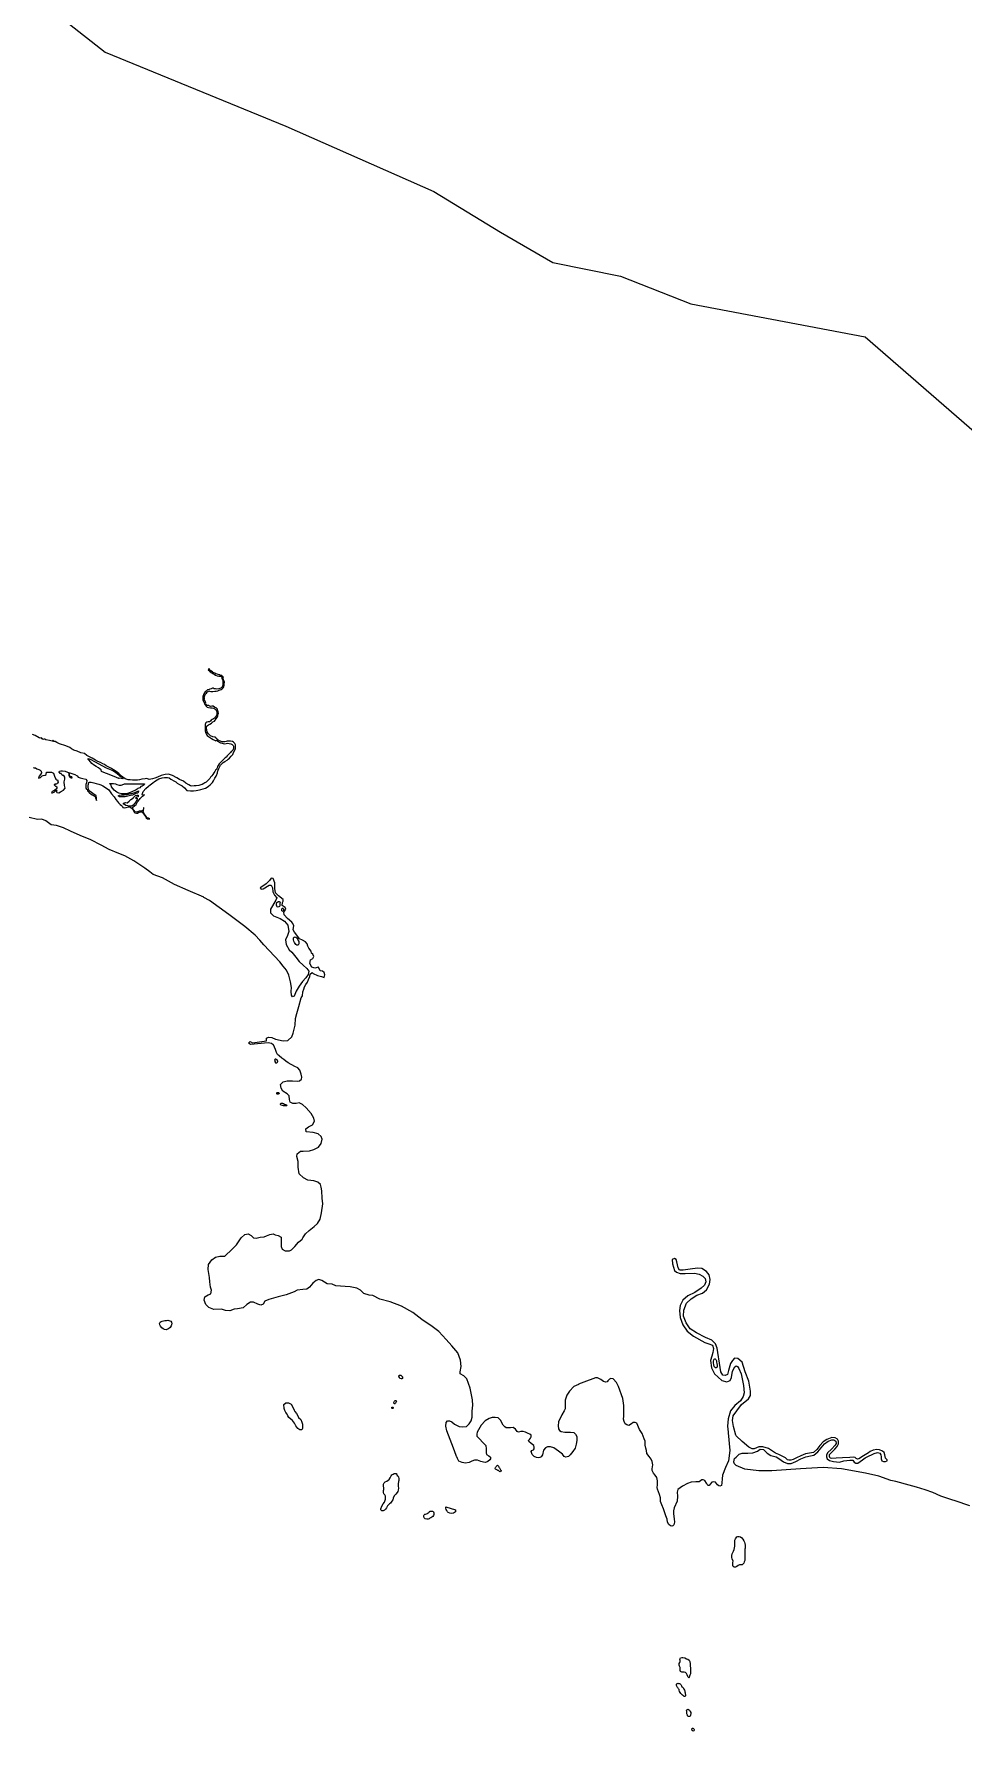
# Model space of a CAD drawing. Extents: x 283583 to 658922, y 889284 to 1241133.
# Drawn here: x 478349 to 490111, y 1033393 to 1054884 of the extents above; entities that cross this region are included whole.
import ezdxf

# ---------------------------------------------------------------- set-up
doc = ezdxf.new("R2010")
doc.units = 0
doc.header["$MEASUREMENT"] = 0
doc.layers.add('230 kV', color=14, linetype='Continuous')
doc.layers.add('PUNTARENAS', color=7, linetype='Continuous')

msp = doc.modelspace()

# ---------------------------------------------------------------- linework, layer by layer
at = {"layer": '230 kV', "color": 16}
msp.add_lwpolyline([(478739, 1055052), (479251, 1054651), (481538, 1053715), (483410, 1052890), (484254, 1052372), (484919, 1051991), (485776, 1051818), (486667, 1051468), (488871, 1051049), (493851, 1046721)], dxfattribs=at)
at = {"layer": 'PUNTARENAS', "color": 241}
for points in [[(478341, 1045594), (478354, 1045591), (478367, 1045590), (478386, 1045578), (478411, 1045569), (478426, 1045560), (478442, 1045550), (478445, 1045526), (478431, 1045504), (478415, 1045484), (478408, 1045461), (478431, 1045468), (478452, 1045488), (478467, 1045494), (478493, 1045497), (478506, 1045505), (478510, 1045534), (478532, 1045534), (478549, 1045536), (478573, 1045536), (478596, 1045524), (478611, 1045485), (478625, 1045448), (478637, 1045439), (478647, 1045438), (478655, 1045409), (478649, 1045394), (478636, 1045384), (478628, 1045389), (478619, 1045380), (478605, 1045380), (478606, 1045377), (478616, 1045363), (478626, 1045357), (478638, 1045350), (478638, 1045333), (478631, 1045320), (478612, 1045308), (478599, 1045301), (478582, 1045292), (478572, 1045275), (478586, 1045275), (478605, 1045282), (478610, 1045292), (478628, 1045302), (478639, 1045302), (478634, 1045286), (478638, 1045278), (478665, 1045272), (478684, 1045286), (478723, 1045308), (478744, 1045334), (478737, 1045366), (478733, 1045412), (478742, 1045445), (478739, 1045473), (478727, 1045495), (478716, 1045495), (478703, 1045501), (478694, 1045518), (478683, 1045520), (478670, 1045534), (478674, 1045547), (478688, 1045551), (478710, 1045554), (478745, 1045548), (478772, 1045535), (478785, 1045530), (478792, 1045508), (478792, 1045492), (478798, 1045476), (478808, 1045469), (478822, 1045462), (478835, 1045462), (478831, 1045475), (478818, 1045476), (478802, 1045485), (478799, 1045509), (478794, 1045527), (478805, 1045527), (478830, 1045517), (478866, 1045506), (478896, 1045491), (478910, 1045470), (478933, 1045465), (478969, 1045456), (479005, 1045446), (479019, 1045431), (479014, 1045401), (479006, 1045380), (479006, 1045334), (479016, 1045318), (479027, 1045316), (479027, 1045299), (479039, 1045286), (479054, 1045270), (479070, 1045259), (479087, 1045249), (479110, 1045237), (479123, 1045227), (479127, 1045205), (479136, 1045191), (479143, 1045175), (479140, 1045207), (479136, 1045234), (479120, 1045249), (479097, 1045262), (479073, 1045280), (479051, 1045296), (479040, 1045322), (479034, 1045345), (479034, 1045371), (479041, 1045385), (479045, 1045406), (479053, 1045408), (479075, 1045408), (479109, 1045399), (479138, 1045393), (479170, 1045383), (479194, 1045373), (479223, 1045364), (479256, 1045340), (479296, 1045310), (479332, 1045262), (479364, 1045222), (479388, 1045189), (479409, 1045163), (479419, 1045148), (479439, 1045128), (479456, 1045112), (479469, 1045099), (479476, 1045089), (479495, 1045085), (479518, 1045086), (479545, 1045095), (479563, 1045098), (479577, 1045086), (479596, 1045070), (479604, 1045054), (479610, 1045044), (479619, 1045029), (479627, 1045021), (479647, 1045016), (479662, 1045018), (479675, 1045024), (479701, 1045031), (479718, 1045031), (479725, 1045026), (479738, 1045007), (479751, 1044987), (479761, 1044972), (479771, 1044955), (479787, 1044946), (479816, 1044945), (479801, 1044953), (479783, 1044953), (479768, 1044975), (479750, 1045004), (479738, 1045027), (479732, 1045040), (479738, 1045051), (479741, 1045080), (479741, 1045083), (479737, 1045086), (479737, 1045086), (479735, 1045072), (479730, 1045056), (479715, 1045041), (479682, 1045040), (479650, 1045030), (479630, 1045034), (479613, 1045054), (479603, 1045072), (479601, 1045093), (479623, 1045111), (479643, 1045126), (479662, 1045159), (479686, 1045191), (479695, 1045200), (479720, 1045227), (479747, 1045246), (479746, 1045254), (479732, 1045240), (479719, 1045249), (479723, 1045265), (479733, 1045292), (479766, 1045328), (479800, 1045357), (479820, 1045375), (479856, 1045400), (479877, 1045419), (479908, 1045437), (479931, 1045452), (479973, 1045464), (480002, 1045466), (480039, 1045466), (480061, 1045462), (480081, 1045448), (480128, 1045423), (480146, 1045412), (480164, 1045398), (480192, 1045378), (480226, 1045363), (480227, 1045361), (480254, 1045338), (480284, 1045303), (480330, 1045301), (480371, 1045301), (480401, 1045305), (480444, 1045311), (480464, 1045316), (480491, 1045324), (480522, 1045332), (480541, 1045346), (480560, 1045360), (480581, 1045377), (480598, 1045392), (480608, 1045406), (480624, 1045424), (480631, 1045441), (480641, 1045458), (480648, 1045472), (480654, 1045483), (480657, 1045490), (480659, 1045495), (480664, 1045505), (480667, 1045515), (480671, 1045529), (480675, 1045538), (480679, 1045548), (480683, 1045560), (480689, 1045580), (480697, 1045598), (480713, 1045622), (480727, 1045641), (480744, 1045659), (480765, 1045672), (480794, 1045687), (480807, 1045700), (480824, 1045711), (480848, 1045739), (480865, 1045761), (480877, 1045784), (480892, 1045812), (480900, 1045837), (480902, 1045859), (480900, 1045880), (480894, 1045899), (480877, 1045915), (480862, 1045922), (480839, 1045926), (480830, 1045926), (480816, 1045926), (480809, 1045927), (480797, 1045926), (480784, 1045924), (480766, 1045920), (480745, 1045919), (480726, 1045919), (480710, 1045926), (480695, 1045933), (480683, 1045942), (480669, 1045952), (480658, 1045963), (480650, 1045975), (480643, 1045978), (480635, 1045978), (480615, 1045983), (480585, 1045997), (480564, 1046015), (480554, 1046027), (480542, 1046048), (480538, 1046069), (480533, 1046098), (480536, 1046118), (480546, 1046128), (480559, 1046134), (480574, 1046142), (480595, 1046157), (480614, 1046171), (480633, 1046183), (480643, 1046195), (480670, 1046227), (480678, 1046243), (480679, 1046263), (480685, 1046282), (480682, 1046300), (480676, 1046313), (480672, 1046324), (480672, 1046333), (480665, 1046341), (480657, 1046349), (480645, 1046353), (480635, 1046357), (480620, 1046370), (480603, 1046371), (480583, 1046369), (480570, 1046372), (480558, 1046379), (480549, 1046380), (480541, 1046380), (480529, 1046386), (480523, 1046400), (480525, 1046408), (480520, 1046422), (480515, 1046434), (480505, 1046441), (480506, 1046454), (480507, 1046459), (480507, 1046467), (480506, 1046483), (480509, 1046494), (480512, 1046506), (480516, 1046517), (480521, 1046526), (480533, 1046536), (480541, 1046550), (480550, 1046557), (480563, 1046564), (480571, 1046563), (480587, 1046558), (480603, 1046555), (480613, 1046555), (480640, 1046561), (480656, 1046563), (480676, 1046567), (480696, 1046573), (480708, 1046576), (480719, 1046581), (480732, 1046589), (480743, 1046602), (480754, 1046618), (480759, 1046633), (480756, 1046644), (480759, 1046647), (480759, 1046661), (480760, 1046672), (480761, 1046678), (480757, 1046688), (480750, 1046699), (480750, 1046709), (480746, 1046717), (480744, 1046733), (480747, 1046742), (480732, 1046749), (480726, 1046759), (480713, 1046760), (480704, 1046766), (480694, 1046770), (480681, 1046774), (480670, 1046776), (480651, 1046781), (480638, 1046789), (480626, 1046793), (480618, 1046799), (480611, 1046807), (480589, 1046819), (480578, 1046832), (480566, 1046844), (480564, 1046846), (480554, 1046833), (480560, 1046827), (480570, 1046817), (480582, 1046807), (480602, 1046792), (480616, 1046783), (480631, 1046775), (480648, 1046764), (480667, 1046754), (480689, 1046751), (480707, 1046751), (480719, 1046745), (480729, 1046737), (480729, 1046723), (480736, 1046706), (480739, 1046688), (480742, 1046678), (480742, 1046652), (480737, 1046621), (480716, 1046598), (480691, 1046591), (480666, 1046588), (480648, 1046592), (480631, 1046592), (480624, 1046597), (480611, 1046600), (480601, 1046594), (480591, 1046590), (480578, 1046587), (480566, 1046584), (480545, 1046576), (480531, 1046563), (480518, 1046551), (480505, 1046536), (480497, 1046519), (480494, 1046511), (480488, 1046496), (480487, 1046474), (480488, 1046462), (480489, 1046449), (480495, 1046432), (480498, 1046422), (480507, 1046405), (480512, 1046391), (480521, 1046382), (480530, 1046370), (480543, 1046360), (480560, 1046356), (480583, 1046350), (480607, 1046350), (480627, 1046344), (480650, 1046329), (480662, 1046308), (480665, 1046293), (480665, 1046274), (480659, 1046254), (480649, 1046235), (480635, 1046218), (480621, 1046211), (480607, 1046201), (480594, 1046192), (480584, 1046181), (480571, 1046174), (480556, 1046172), (480536, 1046167), (480524, 1046161), (480520, 1046151), (480517, 1046140), (480516, 1046133), (480516, 1046128), (480517, 1046121), (480517, 1046112), (480518, 1046092), (480518, 1046079), (480518, 1046054), (480519, 1046047), (480520, 1046039), (480528, 1046026), (480534, 1046014), (480542, 1046001), (480557, 1045986), (480583, 1045970), (480595, 1045960), (480617, 1045948), (480653, 1045933), (480659, 1045940), (480674, 1045930), (480709, 1045908), (480733, 1045902), (480758, 1045896), (480784, 1045900), (480804, 1045902), (480820, 1045898), (480843, 1045893), (480858, 1045887), (480871, 1045873), (480875, 1045865), (480875, 1045833), (480866, 1045815), (480854, 1045803), (480847, 1045797), (480836, 1045783), (480822, 1045767), (480810, 1045754), (480794, 1045744), (480781, 1045725), (480771, 1045716), (480751, 1045696), (480709, 1045658), (480693, 1045641), (480681, 1045621), (480671, 1045606), (480668, 1045592), (480664, 1045581), (480661, 1045570), (480647, 1045562), (480639, 1045545), (480627, 1045526), (480613, 1045504), (480600, 1045488), (480585, 1045471), (480575, 1045457), (480564, 1045443), (480547, 1045426), (480528, 1045409), (480514, 1045401), (480502, 1045392), (480478, 1045379), (480462, 1045373), (480435, 1045365), (480403, 1045361), (480377, 1045361), (480350, 1045360), (480330, 1045361), (480310, 1045373), (480273, 1045395), (480242, 1045423), (480194, 1045444), (480160, 1045462), (480102, 1045495), (480052, 1045509), (480011, 1045504), (479960, 1045495), (479913, 1045473), (479879, 1045461), (479850, 1045452), (479807, 1045444), (479779, 1045454), (479757, 1045450), (479714, 1045445), (479687, 1045438), (479660, 1045436), (479599, 1045436), (479568, 1045438), (479543, 1045440), (479505, 1045452), (479459, 1045486), (479425, 1045517), (479392, 1045544), (479358, 1045565), (479330, 1045582), (479296, 1045599), (479264, 1045615), (479243, 1045633), (479222, 1045640), (479193, 1045657), (479159, 1045671), (479130, 1045688), (479087, 1045712), (479059, 1045724), (479018, 1045748), (478989, 1045770), (478941, 1045779), (478898, 1045801), (478854, 1045815), (478853, 1045815), (478852, 1045816), (478851, 1045817), (478851, 1045817), (478826, 1045832), (478802, 1045846), (478755, 1045869), (478672, 1045895), (478641, 1045910), (478616, 1045922), (478599, 1045925), (478594, 1045930), (478597, 1045936), (478592, 1045940), (478581, 1045930), (478545, 1045937), (478500, 1045945), (478487, 1045954), (478476, 1045954), (478465, 1045951), (478453, 1045958), (478443, 1045969), (478430, 1045966), (478415, 1045969), (478365, 1045999), (478331, 1046014)], [(490198, 1036246), (490010, 1036307), (489971, 1036320), (489945, 1036329), (489830, 1036368), (489729, 1036415), (489632, 1036447), (489523, 1036479), (489428, 1036508), (489259, 1036553), (489195, 1036567), (489047, 1036620), (488878, 1036657), (488571, 1036713), (488341, 1036732), (488052, 1036715), (487692, 1036687), (487527, 1036686), (487348, 1036710), (487237, 1036754), (487216, 1036778), (487209, 1036797), (487213, 1036828), (487218, 1036842), (487237, 1036863), (487279, 1036898), (487314, 1036912), (487385, 1036910), (487448, 1036915), (487507, 1036936), (487541, 1036962), (487585, 1036960), (487606, 1036939), (487633, 1036913), (487679, 1036883), (487746, 1036864), (487805, 1036826), (487807, 1036825), (487840, 1036800), (487889, 1036779), (487934, 1036779), (487993, 1036807), (488059, 1036841), (488122, 1036864), (488179, 1036876), (488221, 1036886), (488271, 1036928), (488358, 1037029), (488402, 1037065), (488450, 1037082), (488476, 1037082), (488502, 1037062), (488504, 1037034), (488492, 1037013), (488445, 1036964), (488396, 1036914), (488382, 1036888), (488381, 1036864), (488389, 1036838), (488420, 1036820), (488471, 1036806), (488547, 1036799), (488603, 1036813), (488679, 1036825), (488716, 1036825), (488731, 1036799), (488754, 1036783), (488780, 1036787), (488837, 1036827), (488871, 1036851), (488915, 1036874), (488960, 1036895), (488987, 1036908), (489029, 1036919), (489058, 1036911), (489069, 1036890), (489074, 1036866), (489076, 1036839), (489084, 1036816), (489103, 1036805), (489129, 1036805), (489150, 1036815), (489150, 1036829), (489129, 1036847), (489119, 1036890), (489111, 1036919), (489092, 1036937), (489055, 1036953), (489021, 1036958), (488973, 1036948), (488934, 1036932), (488916, 1036914), (488853, 1036877), (488791, 1036839), (488777, 1036835), (488759, 1036846), (488747, 1036858), (488721, 1036863), (488676, 1036855), (488584, 1036851), (488504, 1036848), (488448, 1036846), (488429, 1036850), (488419, 1036869), (488421, 1036893), (488450, 1036924), (488487, 1036964), (488518, 1036996), (488534, 1037030), (488535, 1037062), (488521, 1037088), (488494, 1037107), (488449, 1037109), (488388, 1037083), (488339, 1037055), (488299, 1037010), (488259, 1036959), (488217, 1036921), (488167, 1036911), (488115, 1036904), (488057, 1036878), (488003, 1036854), (487962, 1036831), (487932, 1036824), (487906, 1036822), (487889, 1036829), (487864, 1036852), (487830, 1036871), (487781, 1036893), (487736, 1036911), (487649, 1036970), (487578, 1036991), (487524, 1036990), (487467, 1036967), (487441, 1036967), (487399, 1036986), (487317, 1037061), (487239, 1037133), (487236, 1037141), (487205, 1037249), (487193, 1037326), (487202, 1037384), (487249, 1037449), (487307, 1037529), (487397, 1037600), (487422, 1037643), (487422, 1037696), (487400, 1037822), (487354, 1037943), (487317, 1038066), (487262, 1038112), (487219, 1038115), (487191, 1038085), (487166, 1038045), (487144, 1037958), (487129, 1037906), (487101, 1037897), (487070, 1037900), (487046, 1037940), (487036, 1037995), (486997, 1038242), (486978, 1038298), (486932, 1038344), (486852, 1038378), (486735, 1038437), (486655, 1038486), (486605, 1038563), (486574, 1038646), (486575, 1038721), (486612, 1038813), (486670, 1038865), (486741, 1038912), (486812, 1038939), (486865, 1038982), (486902, 1039053), (486911, 1039109), (486896, 1039170), (486865, 1039214), (486806, 1039248), (486751, 1039254), (486655, 1039242), (486566, 1039229), (486523, 1039229), (486504, 1039260), (486489, 1039335), (486481, 1039364), (486458, 1039377), (486430, 1039362), (486433, 1039310), (486458, 1039226), (486483, 1039202), (486529, 1039186), (486594, 1039186), (486711, 1039189), (486769, 1039177), (486819, 1039155), (486846, 1039124), (486856, 1039081), (486840, 1039038), (486797, 1039001), (486717, 1038946), (486627, 1038906), (486562, 1038850), (486528, 1038782), (486522, 1038717), (486528, 1038628), (486562, 1038535), (486617, 1038458), (486698, 1038393), (486842, 1038312), (486895, 1038298), (486938, 1038279), (486950, 1038239), (486944, 1038187), (486929, 1038140), (486913, 1038084), (486925, 1037992), (486965, 1037918), (487009, 1037872), (487058, 1037832), (487120, 1037816), (487163, 1037832), (487178, 1037869), (487194, 1037949), (487221, 1038004), (487237, 1038017), (487255, 1038010), (487274, 1037983), (487302, 1037915), (487332, 1037770), (487341, 1037677), (487329, 1037628), (487292, 1037576), (487224, 1037517), (487168, 1037446), (487138, 1037348), (487128, 1037255), (487137, 1037178), (487139, 1037171), (487139, 1037171), (487157, 1036947), (487142, 1036813), (487103, 1036729), (487065, 1036632), (487060, 1036585), (487056, 1036537), (487054, 1036504), (487034, 1036493), (487018, 1036497), (487001, 1036512), (486978, 1036544), (486955, 1036547), (486931, 1036545), (486910, 1036521), (486896, 1036504), (486881, 1036504), (486872, 1036517), (486865, 1036528), (486863, 1036531), (486843, 1036566), (486822, 1036575), (486803, 1036572), (486771, 1036547), (486728, 1036547), (486669, 1036546), (486622, 1036527), (486558, 1036492), (486502, 1036452), (486490, 1036419), (486498, 1036365), (486493, 1036304), (486456, 1036219), (486446, 1036183), (486444, 1036143), (486456, 1036080), (486458, 1036039), (486448, 1036004), (486439, 1035992), (486423, 1035988), (486406, 1035992), (486387, 1036009), (486371, 1036037), (486364, 1036075), (486350, 1036120), (486321, 1036207), (486297, 1036258), (486281, 1036298), (486283, 1036346), (486267, 1036388), (486241, 1036454), (486238, 1036478), (486243, 1036510), (486245, 1036562), (486233, 1036602), (486215, 1036635), (486191, 1036659), (486177, 1036690), (486175, 1036703), (486177, 1036715), (486182, 1036763), (486177, 1036805), (486162, 1036836), (486137, 1036869), (486110, 1036906), (486103, 1036946), (486096, 1036974), (486087, 1037012), (486085, 1037064), (486075, 1037095), (486049, 1037161), (486016, 1037210), (485980, 1037292), (485961, 1037300), (485935, 1037299), (485915, 1037281), (485882, 1037264), (485853, 1037271), (485834, 1037285), (485820, 1037313), (485813, 1037344), (485815, 1037379), (485818, 1037514), (485806, 1037605), (485749, 1037756), (485723, 1037805), (485683, 1037852), (485654, 1037855), (485635, 1037850), (485615, 1037829), (485608, 1037815), (485588, 1037812), (485558, 1037819), (485525, 1037845), (485483, 1037864), (485459, 1037866), (485423, 1037854), (485343, 1037824), (485245, 1037786), (485241, 1037782), (485186, 1037756), (485129, 1037697), (485096, 1037647), (485075, 1037581), (485075, 1037515), (485073, 1037472), (485061, 1037446), (485033, 1037397), (484991, 1037310), (484984, 1037256), (484988, 1037218), (485001, 1037199), (485022, 1037187), (485071, 1037178), (485142, 1037178), (485184, 1037174), (485206, 1037152), (485224, 1037121), (485222, 1037074), (485215, 1037027), (485199, 1036973), (485173, 1036933), (485138, 1036890), (485116, 1036870), (485084, 1036863), (485060, 1036869), (485041, 1036897), (484991, 1036937), (484932, 1036978), (484890, 1036991), (484852, 1036992), (484824, 1036977), (484801, 1036951), (484786, 1036892), (484772, 1036866), (484753, 1036857), (484733, 1036852), (484711, 1036857), (484683, 1036869), (484657, 1036895), (484647, 1036920), (484645, 1036933), (484652, 1036946), (484673, 1036954), (484683, 1036966), (484683, 1036986), (484676, 1037010), (484643, 1037034), (484616, 1037060), (484612, 1037071), (484621, 1037085), (484636, 1037102), (484645, 1037118), (484643, 1037138), (484628, 1037151), (484607, 1037159), (484574, 1037179), (484543, 1037185), (484515, 1037184), (484484, 1037179), (484466, 1037184), (484444, 1037217), (484414, 1037238), (484381, 1037233), (484327, 1037231), (484312, 1037243), (484289, 1037267), (484256, 1037328), (484227, 1037358), (484188, 1037363), (484148, 1037363), (484110, 1037351), (484062, 1037321), (484009, 1037266), (483961, 1037179), (483955, 1037151), (483957, 1037127), (483980, 1037103), (484042, 1037040), (484070, 1037007), (484075, 1036965), (484075, 1036917), (484080, 1036894), (484108, 1036877), (484127, 1036859), (484129, 1036840), (484120, 1036828), (484096, 1036805), (484066, 1036795), (484042, 1036797), (484007, 1036806), (483965, 1036821), (483927, 1036821), (483891, 1036811), (483861, 1036792), (483814, 1036783), (483771, 1036795), (483729, 1036811), (483714, 1036834), (483710, 1036842), (483701, 1036864), (483698, 1036870), (483693, 1036882), (483660, 1036973), (483578, 1037193), (483565, 1037254), (483566, 1037298), (483584, 1037320), (483610, 1037322), (483639, 1037310), (483674, 1037280), (483731, 1037249), (483778, 1037244), (483827, 1037250), (483860, 1037282), (483884, 1037322), (483895, 1037369), (483898, 1037443), (483905, 1037518), (483902, 1037582), (483901, 1037584), (483901, 1037587), (483871, 1037734), (483828, 1037854), (483793, 1037892), (483743, 1037916), (483747, 1037943), (483759, 1038009), (483751, 1038090), (483716, 1038183), (483639, 1038272), (483569, 1038353), (483477, 1038454), (483392, 1038516), (483260, 1038605), (483144, 1038694), (483001, 1038772), (482858, 1038830), (482730, 1038861), (482641, 1038907), (482595, 1038911), (482525, 1038935), (482483, 1038977), (482436, 1039000), (482351, 1039016), (482289, 1039024), (482173, 1039032), (482123, 1039051), (482061, 1039055), (482027, 1039076), (481995, 1039097), (481955, 1039110), (481921, 1039100), (481879, 1039063), (481836, 1039013), (481805, 1038989), (481755, 1038986), (481682, 1038974), (481643, 1038955), (481542, 1038916), (481442, 1038893), (481322, 1038858), (481271, 1038835), (481252, 1038800), (481221, 1038785), (481182, 1038797), (481128, 1038824), (481089, 1038824), (481043, 1038793), (480997, 1038754), (480927, 1038739), (480884, 1038735), (480830, 1038712), (480776, 1038720), (480722, 1038735), (480625, 1038731), (480563, 1038755), (480524, 1038793), (480505, 1038848), (480513, 1038890), (480556, 1038917), (480587, 1038929), (480598, 1038975), (480583, 1039014), (480575, 1039080), (480571, 1039138), (480556, 1039238), (480560, 1039300), (480602, 1039358), (480649, 1039393), (480703, 1039405), (480765, 1039408), (480858, 1039493), (480912, 1039551), (480974, 1039640), (481017, 1039679), (481063, 1039687), (481098, 1039667), (481129, 1039640), (481164, 1039636), (481214, 1039648), (481264, 1039652), (481292, 1039663), (481334, 1039679), (481377, 1039690), (481404, 1039675), (481442, 1039667), (481481, 1039648), (481481, 1039528), (481493, 1039497), (481531, 1039473), (481585, 1039473), (481609, 1039485), (481651, 1039527), (481698, 1039585), (481744, 1039621), (481755, 1039637), (481789, 1039687), (481835, 1039731), (481895, 1039782), (481938, 1039822), (481972, 1039875), (481991, 1039954), (482007, 1040070), (481999, 1040142), (481994, 1040232), (481985, 1040278), (481977, 1040313), (481942, 1040344), (481892, 1040359), (481818, 1040367), (481760, 1040398), (481706, 1040448), (481695, 1040534), (481695, 1040607), (481679, 1040669), (481683, 1040704), (481722, 1040735), (481757, 1040735), (481838, 1040742), (481892, 1040758), (481950, 1040785), (481985, 1040831), (481997, 1040889), (481985, 1040920), (481947, 1040955), (481885, 1040974), (481796, 1040982), (481792, 1041017), (481823, 1041044), (481877, 1041071), (481900, 1041114), (481893, 1041152), (481858, 1041211), (481796, 1041284), (481750, 1041327), (481707, 1041350), (481670, 1041338), (481625, 1041338), (481595, 1041358), (481583, 1041389), (481580, 1041435), (481556, 1041462), (481502, 1041497), (481479, 1041532), (481471, 1041582), (481506, 1041613), (481557, 1041625), (481622, 1041625), (481684, 1041621), (481711, 1041625), (481735, 1041648), (481742, 1041675), (481731, 1041710), (481715, 1041760), (481692, 1041791), (481650, 1041810), (481568, 1041853), (481538, 1041876), (481512, 1041896), (481487, 1041915), (481452, 1041942), (481433, 1041958), (481418, 1041985), (481406, 1042024), (481383, 1042082), (481377, 1042083), (481356, 1042101), (481313, 1042109), (481089, 1042086), (481066, 1042105), (481085, 1042124), (481116, 1042109), (481294, 1042132), (481294, 1042167), (481317, 1042178), (481360, 1042175), (481406, 1042155), (481503, 1042132), (481564, 1042137), (481615, 1042182), (481631, 1042232), (481657, 1042330), (481662, 1042414), (481678, 1042481), (481702, 1042568), (481732, 1042676), (481747, 1042705), (481755, 1042753), (481766, 1042787), (481774, 1042816), (481793, 1042846), (481811, 1042877), (481825, 1042909), (481840, 1042948), (481844, 1042979), (481871, 1042998), (481883, 1042987), (481941, 1042959), (481991, 1042948), (482023, 1042936), (482033, 1042970), (482023, 1042999), (482003, 1043017), (481972, 1043021), (481953, 1043064), (481906, 1043052), (481868, 1043068), (481841, 1043114), (481852, 1043157), (481879, 1043176), (481891, 1043203), (481878, 1043229), (481862, 1043242), (481859, 1043269), (481830, 1043308), (481817, 1043332), (481806, 1043361), (481788, 1043385), (481751, 1043406), (481713, 1043424), (481652, 1043503), (481649, 1043507), (481632, 1043544), (481640, 1043589), (481628, 1043618), (481613, 1043637), (481559, 1043683), (481516, 1043730), (481512, 1043761), (481536, 1043800), (481528, 1043823), (481493, 1043846), (481495, 1043885), (481503, 1043901), (481503, 1043925), (481447, 1043970), (481408, 1044009), (481400, 1044063), (481400, 1044136), (481377, 1044187), (481354, 1044194), (481331, 1044164), (481288, 1044121), (481234, 1044082), (481215, 1044071), (481226, 1044055), (481253, 1044059), (481327, 1044105), (481354, 1044105), (481369, 1044071), (481373, 1044020), (481396, 1043978), (481424, 1043943), (481412, 1043916), (481342, 1043800), (481346, 1043753), (481381, 1043718), (481466, 1043684), (481520, 1043649), (481562, 1043598), (481578, 1043517), (481558, 1043467), (481535, 1043413), (481543, 1043355), (481582, 1043285), (481616, 1043258), (481666, 1043192), (481708, 1043139), (481756, 1043092), (481803, 1043049), (481830, 1043015), (481819, 1042975), (481793, 1042930), (481748, 1042883), (481708, 1042824), (481668, 1042761), (481644, 1042698), (481623, 1042690), (481610, 1042711), (481605, 1042756), (481610, 1042809), (481597, 1042882), (481576, 1042965), (481547, 1043028), (481504, 1043080), (481460, 1043132), (481393, 1043206), (481261, 1043349), (481211, 1043407), (481148, 1043471), (481021, 1043583), (480816, 1043731), (480572, 1043909), (480500, 1043950), (480499, 1043951), (480301, 1044036), (480128, 1044113), (479975, 1044198), (479858, 1044241), (479816, 1044274), (479751, 1044321), (479613, 1044411), (479499, 1044476), (479426, 1044504), (479302, 1044554), (479202, 1044609), (479070, 1044680), (478933, 1044734), (478811, 1044789), (478725, 1044829), (478634, 1044861), (478566, 1044870), (478498, 1044918), (478450, 1044941), (478395, 1044937), (478290, 1044963)]]:
    msp.add_lwpolyline(points, dxfattribs=at)
for points in [[(479067, 1045667), (479046, 1045690), (479037, 1045695), (479035, 1045710), (479060, 1045698), (479126, 1045665), (479210, 1045621), (479264, 1045592), (479325, 1045565), (479361, 1045550), (479382, 1045536), (479413, 1045509), (479436, 1045484), (479463, 1045473), (479480, 1045452), (479425, 1045461), (479428, 1045458), (479425, 1045455), (479396, 1045467), (479301, 1045504), (479233, 1045530), (479204, 1045544), (479199, 1045564), (479187, 1045572), (479167, 1045590), (479136, 1045607), (479104, 1045629), (479083, 1045647)], [(479519, 1045386), (479748, 1045386), (479745, 1045375), (479721, 1045359), (479702, 1045353), (479690, 1045336), (479679, 1045332), (479666, 1045328), (479654, 1045322), (479644, 1045311), (479580, 1045284), (479520, 1045262), (479463, 1045262), (479423, 1045269), (479397, 1045282), (479364, 1045309), (479333, 1045349), (479328, 1045371), (479304, 1045391), (479357, 1045391), (479381, 1045388), (479399, 1045379), (479428, 1045371), (479454, 1045371), (479465, 1045377), (479494, 1045386)], [(479587, 1045267), (479614, 1045274), (479648, 1045287), (479674, 1045297), (479674, 1045291), (479668, 1045284), (479663, 1045268), (479663, 1045270), (479640, 1045264), (479628, 1045256), (479613, 1045254), (479597, 1045244), (479570, 1045241), (479538, 1045231), (479502, 1045222), (479484, 1045224), (479453, 1045222), (479433, 1045222), (479415, 1045235), (479433, 1045242), (479455, 1045247), (479491, 1045247), (479531, 1045253), (479574, 1045264)], [(479611, 1045215), (479637, 1045239), (479651, 1045245), (479668, 1045242), (479668, 1045222), (479648, 1045218), (479634, 1045207), (479656, 1045205), (479656, 1045190), (479639, 1045158), (479625, 1045141), (479605, 1045119), (479587, 1045105), (479565, 1045105), (479539, 1045107), (479513, 1045112), (479494, 1045124), (479485, 1045132), (479482, 1045139), (479481, 1045142), (479507, 1045152), (479531, 1045149), (479553, 1045168), (479574, 1045190), (479608, 1045211)], [(481420, 1043860), (481420, 1043866), (481425, 1043883), (481436, 1043895), (481446, 1043899), (481454, 1043899), (481463, 1043893), (481465, 1043885), (481464, 1043873), (481460, 1043864), (481460, 1043853), (481462, 1043852), (481461, 1043847), (481460, 1043841), (481456, 1043833), (481449, 1043829), (481439, 1043827), (481430, 1043831), (481423, 1043840), (481420, 1043853)], [(481495, 1043812), (481501, 1043812), (481504, 1043809), (481509, 1043801), (481510, 1043788), (481508, 1043778), (481503, 1043773), (481496, 1043774), (481489, 1043779), (481487, 1043790), (481487, 1043803), (481495, 1043812), (481495, 1043812)], [(481642, 1043445), (481646, 1043447), (481655, 1043449), (481664, 1043448), (481677, 1043437), (481688, 1043418), (481695, 1043404), (481701, 1043391), (481704, 1043379), (481703, 1043361), (481700, 1043351), (481695, 1043345), (481686, 1043343), (481676, 1043345), (481666, 1043352), (481655, 1043365), (481649, 1043378), (481641, 1043396), (481634, 1043414), (481633, 1043427), (481635, 1043438)], [(481418, 1041851), (481413, 1041852), (481408, 1041854), (481407, 1041859), (481408, 1041864), (481407, 1041868), (481405, 1041870), (481401, 1041871), (481398, 1041876), (481399, 1041879), (481401, 1041882), (481401, 1041886), (481401, 1041890), (481399, 1041898), (481403, 1041904), (481408, 1041907), (481417, 1041903), (481424, 1041895), (481429, 1041886), (481430, 1041886), (481431, 1041879), (481431, 1041876), (481431, 1041869), (481429, 1041861), (481423, 1041852)], [(481443, 1041457), (481435, 1041456), (481429, 1041457), (481425, 1041461), (481422, 1041466), (481422, 1041470), (481425, 1041474), (481430, 1041477), (481431, 1041478), (481431, 1041478), (481436, 1041480), (481439, 1041480), (481446, 1041478), (481450, 1041475), (481452, 1041471), (481452, 1041466), (481450, 1041460)], [(481480, 1041319), (481472, 1041325), (481470, 1041335), (481476, 1041343), (481484, 1041345), (481495, 1041343), (481508, 1041340), (481514, 1041333), (481522, 1041330), (481535, 1041326), (481548, 1041323), (481551, 1041315), (481546, 1041311), (481534, 1041308), (481521, 1041309), (481508, 1041311), (481494, 1041313)], [(480092, 1038543), (480092, 1038536), (480087, 1038522), (480072, 1038502), (480053, 1038486), (480039, 1038480), (480022, 1038474), (480001, 1038476), (479985, 1038485), (479969, 1038498), (479952, 1038520), (479943, 1038538), (479940, 1038553), (479942, 1038564), (479946, 1038572), (479960, 1038581), (479973, 1038584), (479990, 1038589), (480008, 1038590), (480029, 1038593), (480045, 1038594), (480058, 1038592), (480071, 1038586), (480084, 1038582), (480090, 1038570), (480093, 1038550)], [(486960, 1038103), (486969, 1038105), (486969, 1038105), (486970, 1038106), (486972, 1038106), (486978, 1038104), (486983, 1038097), (486989, 1038081), (486991, 1038065), (486994, 1038046), (486998, 1038024), (486998, 1038009), (486993, 1037996), (486986, 1037992), (486976, 1037993), (486967, 1037999), (486960, 1038009), (486956, 1038029), (486953, 1038055), (486954, 1038076), (486955, 1038092)], [(483001, 1037891), (483006, 1037887), (483008, 1037884), (483010, 1037882), (483011, 1037880), (483013, 1037878), (483016, 1037870), (483016, 1037858), (483007, 1037852), (482996, 1037853), (482982, 1037859), (482975, 1037869), (482969, 1037882), (482971, 1037891), (482974, 1037898), (482982, 1037899), (482993, 1037898), (482998, 1037893)], [(481742, 1037306), (481747, 1037280), (481750, 1037251), (481750, 1037222), (481742, 1037206), (481715, 1037209), (481692, 1037225), (481665, 1037259), (481649, 1037291), (481623, 1037325), (481602, 1037341), (481575, 1037362), (481565, 1037383), (481557, 1037405), (481536, 1037426), (481525, 1037450), (481515, 1037479), (481512, 1037526), (481539, 1037550), (481570, 1037550), (481605, 1037531), (481631, 1037486), (481643, 1037457), (481654, 1037439), (481671, 1037415), (481689, 1037386), (481700, 1037365), (481726, 1037338)], [(482894, 1037493), (482895, 1037490), (482896, 1037488), (482897, 1037485), (482896, 1037482), (482894, 1037479), (482891, 1037477), (482888, 1037477), (482883, 1037479), (482881, 1037481), (482880, 1037485), (482880, 1037488), (482882, 1037492), (482884, 1037495), (482884, 1037495), (482886, 1037496), (482887, 1037496), (482889, 1037496), (482891, 1037495), (482894, 1037493)], [(482911, 1037537), (482908, 1037541), (482906, 1037547), (482905, 1037553), (482908, 1037563), (482912, 1037569), (482918, 1037574), (482923, 1037577), (482927, 1037578), (482931, 1037578), (482936, 1037577), (482938, 1037570), (482936, 1037562), (482932, 1037554), (482928, 1037546), (482923, 1037539), (482918, 1037537)], [(484199, 1036742), (484205, 1036749), (484208, 1036754), (484214, 1036757), (484218, 1036758), (484221, 1036756), (484225, 1036752), (484230, 1036746), (484236, 1036734), (484241, 1036726), (484247, 1036717), (484252, 1036709), (484255, 1036702), (484258, 1036697), (484262, 1036691), (484263, 1036686), (484261, 1036683), (484259, 1036679), (484251, 1036677), (484244, 1036679), (484239, 1036682), (484234, 1036687), (484229, 1036691), (484223, 1036694), (484216, 1036697), (484208, 1036699), (484201, 1036703), (484194, 1036707), (484191, 1036711), (484189, 1036717), (484188, 1036722), (484192, 1036728), (484195, 1036736)], [(482957, 1036428), (482947, 1036412), (482930, 1036394), (482911, 1036371), (482898, 1036341), (482894, 1036322), (482882, 1036303), (482863, 1036279), (482852, 1036270), (482840, 1036263), (482825, 1036243), (482813, 1036220), (482801, 1036203), (482786, 1036189), (482770, 1036182), (482754, 1036181), (482741, 1036194), (482742, 1036208), (482753, 1036240), (482769, 1036268), (482786, 1036292), (482800, 1036327), (482801, 1036347), (482798, 1036369), (482792, 1036384), (482780, 1036396), (482774, 1036414), (482776, 1036437), (482779, 1036453), (482780, 1036474), (482773, 1036494), (482773, 1036509), (482775, 1036521), (482783, 1036534), (482797, 1036547), (482818, 1036558), (482834, 1036570), (482846, 1036579), (482860, 1036598), (482871, 1036623), (482881, 1036638), (482897, 1036645), (482908, 1036652), (482922, 1036656), (482935, 1036653), (482942, 1036642), (482949, 1036630), (482960, 1036622), (482964, 1036611), (482970, 1036585), (482968, 1036565), (482964, 1036553), (482964, 1036553), (482959, 1036524), (482960, 1036494), (482964, 1036468), (482959, 1036444)], [(483392, 1036176), (483393, 1036176), (483402, 1036171), (483408, 1036167), (483412, 1036154), (483411, 1036143), (483410, 1036133), (483407, 1036121), (483399, 1036109), (483387, 1036099), (483372, 1036093), (483372, 1036093), (483363, 1036089), (483353, 1036081), (483340, 1036077), (483323, 1036077), (483304, 1036082), (483290, 1036091), (483284, 1036102), (483283, 1036113), (483283, 1036123), (483289, 1036130), (483298, 1036137), (483308, 1036141), (483319, 1036143), (483332, 1036148), (483340, 1036154), (483351, 1036163), (483357, 1036171), (483366, 1036177), (483374, 1036179), (483383, 1036178)], [(483613, 1036150), (483593, 1036160), (483585, 1036169), (483575, 1036185), (483568, 1036200), (483564, 1036217), (483562, 1036232), (483685, 1036196), (483687, 1036183), (483684, 1036170), (483675, 1036160), (483660, 1036152), (483637, 1036147)], [(487353, 1035745), (487353, 1035720), (487352, 1035704), (487348, 1035700), (487348, 1035645), (487347, 1035625), (487347, 1035607), (487349, 1035588), (487350, 1035568), (487347, 1035552), (487342, 1035536), (487334, 1035519), (487324, 1035506), (487315, 1035498), (487298, 1035496), (487282, 1035496), (487263, 1035487), (487246, 1035476), (487229, 1035469), (487214, 1035468), (487202, 1035475), (487198, 1035485), (487196, 1035506), (487197, 1035526), (487199, 1035546), (487188, 1035573), (487184, 1035589), (487185, 1035615), (487188, 1035638), (487198, 1035655), (487207, 1035671), (487214, 1035691), (487218, 1035714), (487221, 1035733), (487221, 1035755), (487220, 1035779), (487220, 1035797), (487224, 1035811), (487229, 1035828), (487237, 1035841), (487247, 1035853), (487261, 1035857), (487279, 1035855), (487295, 1035850), (487309, 1035840), (487323, 1035824), (487336, 1035803), (487344, 1035785), (487348, 1035768)], [(486626, 1034302), (486642, 1034290), (486651, 1034273), (486657, 1034243), (486656, 1034213), (486661, 1034194), (486661, 1034175), (486661, 1034172), (486661, 1034168), (486662, 1034142), (486660, 1034119), (486651, 1034100), (486649, 1034088), (486645, 1034071), (486640, 1034067), (486632, 1034075), (486617, 1034103), (486611, 1034121), (486597, 1034132), (486581, 1034138), (486551, 1034138), (486536, 1034145), (486529, 1034160), (486529, 1034182), (486531, 1034199), (486523, 1034214), (486519, 1034228), (486519, 1034250), (486525, 1034262), (486531, 1034271), (486529, 1034290), (486527, 1034303), (486533, 1034318), (486550, 1034326), (486565, 1034326), (486588, 1034321), (486610, 1034309)], [(486520, 1033996), (486528, 1033992), (486537, 1033982), (486541, 1033973), (486547, 1033964), (486553, 1033954), (486560, 1033947), (486564, 1033945), (486569, 1033943), (486572, 1033937), (486578, 1033924), (486585, 1033910), (486588, 1033898), (486588, 1033898), (486589, 1033891), (486591, 1033886), (486594, 1033879), (486594, 1033873), (486593, 1033863), (486597, 1033855), (486599, 1033848), (486599, 1033842), (486598, 1033837), (486595, 1033832), (486587, 1033831), (486579, 1033832), (486571, 1033838), (486565, 1033845), (486561, 1033848), (486554, 1033852), (486547, 1033858), (486540, 1033867), (486532, 1033880), (486523, 1033894), (486519, 1033909), (486516, 1033918), (486509, 1033928), (486503, 1033936), (486497, 1033944), (486490, 1033954), (486487, 1033962), (486483, 1033971), (486483, 1033980), (486485, 1033988), (486490, 1033993), (486497, 1033996), (486503, 1033997), (486511, 1033996)], [(486621, 1033667), (486628, 1033668), (486637, 1033666), (486649, 1033657), (486657, 1033642), (486663, 1033628), (486664, 1033615), (486663, 1033610), (486663, 1033610), (486665, 1033607), (486662, 1033599), (486661, 1033594), (486661, 1033589), (486655, 1033581), (486647, 1033576), (486637, 1033576), (486627, 1033580), (486623, 1033587), (486621, 1033594), (486618, 1033601), (486615, 1033609), (486615, 1033617), (486614, 1033629), (486613, 1033640), (486612, 1033653), (486615, 1033661)], [(486695, 1033393), (486689, 1033394), (486683, 1033398), (486681, 1033405), (486678, 1033414), (486678, 1033422), (486682, 1033428), (486685, 1033430), (486691, 1033430), (486698, 1033427), (486702, 1033422), (486706, 1033414), (486707, 1033404), (486703, 1033397)]]:
    msp.add_lwpolyline(points, close=True, dxfattribs=at)

doc.saveas('drawing.dxf')
